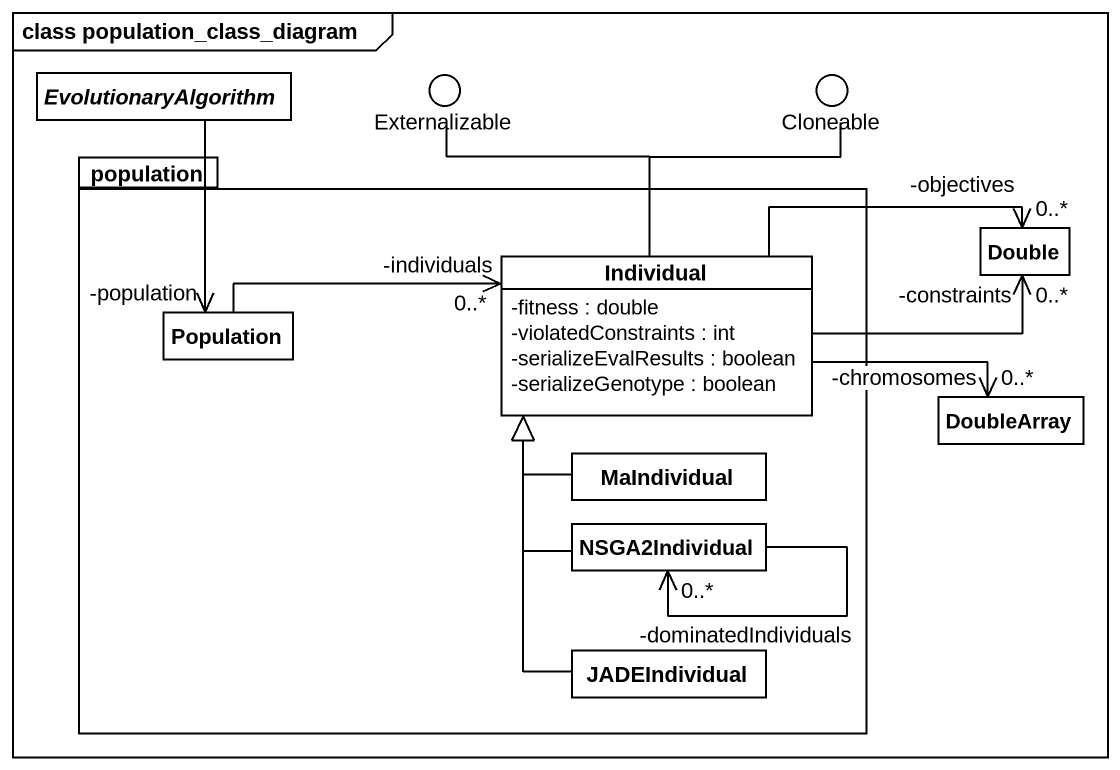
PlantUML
@startuml
mainframe class population_class_diagram
allowmixing
hide circle
hide empty members
skinparam classAttributeIconSize 0
abstract class EvolutionaryAlgorithm
() Externalizable
() Cloneable
package population {
  class Population
  class Individual {
    -fitness : double
    -violatedConstraints : int
    -serializeEvalResults : boolean
    -serializeGenotype : boolean
  }
  class MaIndividual
  class NSGA2Individual
  class JADEIndividual
}
class Double
class DoubleArray
Double "-objectives\n0..*" <-left- Individual
Double "-constraints\n0..*" <-left- Individual
Population "-population" <-up- EvolutionaryAlgorithm
Individual -up- Externalizable
Individual -up- Cloneable
Individual "-individuals\n0..*" <-left- Population
DoubleArray "-chromosomes\n0..*" <-left- Individual
MaIndividual -up-|> Individual
NSGA2Individual -up-|> Individual
NSGA2Individual "-dominatedIndividuals\n0..*" <-- NSGA2Individual
JADEIndividual -up-|> Individual
@enduml
